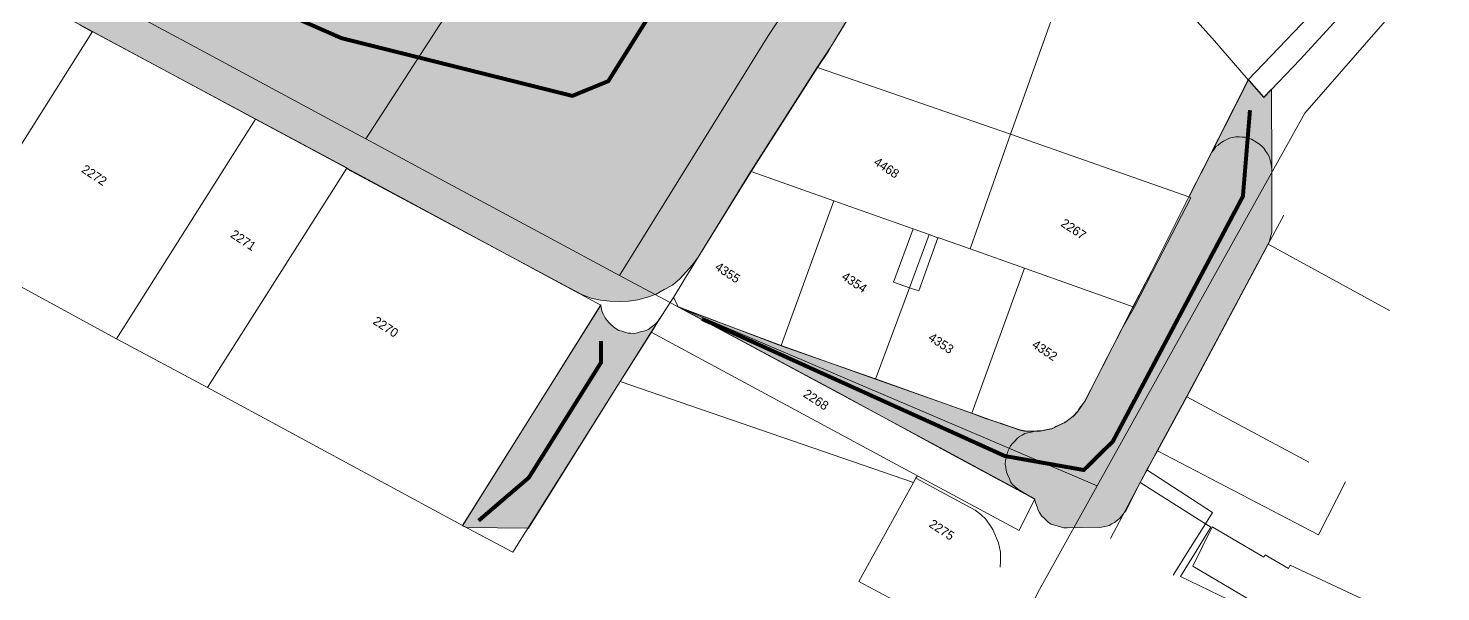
# Model space of a CAD drawing. Header units: metres. Extents: x -334141 to -333355, y -28168 to -27441.
# Drawn here: x -333651.6 to -333455.7, y -28005.6 to -27927.4 of the extents above; entities that cross this region are included whole.
import ezdxf

# ---------------------------------------------------------------- set-up
doc = ezdxf.new("R2010")
doc.units = ezdxf.units.M
for name, color, linetype, lineweight, true_color in [('EB-12-STREET-OVER-26M', 7, 'CONTINUOUS', 18, 0x2b3529), ('EB-12-STREET-UNDER-9M', 7, 'CONTINUOUS', 18, 0xb7c0b2), ('EB-12-STREET-VOID', 7, 'CONTINUOUS', 18, 0xe5e8e1), ('EB-BASE-ENCROACHED', 7, 'CONTINUOUS', 18, 0x725d47), ('EB-BASE-PARCEL-NUMBERS', 7, 'CONTINUOUS', 9, 0x8a8d90), ('EB-BASE-PARCELS', 7, 'CONTINUOUS', 18, 0x8a8d90), ('EB-BASE-SECTIONS', 7, 'CONTINUOUS', 9, 0xded8cf), ('EB-BASE-SHEETS', 7, 'CONTINUOUS', 9, 0xded8cf), ('EB-BASE-STRUCTURES', 7, 'CONTINUOUS', 18, 0x4e504d)]:
    doc.layers.add(name, color=color, linetype=linetype, lineweight=lineweight, true_color=true_color)
doc.styles.add('OD-INTER', font='Inter.ttf')

msp = doc.modelspace()

# ---------------------------------------------------------------- hatches: boundary and pattern name
at = {"layer": 'EB-12-STREET-VOID', "transparency": 33554630}
for points in [[(-334024.37, -27732.06), (-334025.15, -27733.14), (-334026.02, -27734.11), (-334026.97, -27734.96), (-334028.02, -27735.7), (-334029.16, -27736.44), (-334030.38, -27736.95), (-334031.6, -27737.35), (-334032.91, -27737.75), (-334034.21, -27737.93), (-334035.5, -27737.88), (-334036.8, -27737.84), (-334038.08, -27737.57), (-334039.37, -27737.19), (-334040.74, -27736.81), (-334041.02, -27736.69), (-334041.29, -27736.68), (-334043.68, -27736.26), (-334044.24, -27736.24), (-334045.53, -27735.97), (-334046.81, -27735.71), (-334048, -27735.22), (-334049.18, -27734.62), (-334050.27, -27733.92), (-334051.35, -27733.21), (-334052.25, -27732.29), (-334053.14, -27731.26), (-334053.93, -27730.24), (-334054.54, -27729.1), (-334055.05, -27727.87), (-334055.47, -27726.63), (-334055.7, -27725.29), (-334055.84, -27724.06), (-334055.91, -27723.17), (-334055.97, -27722.5), (-334056.43, -27719.71), (-334056.5, -27719.04), (-334057.24, -27716.35), (-334057.4, -27715.68), (-334058.34, -27713.43), (-334058.67, -27712.31), (-334058.91, -27711.19), (-334059.05, -27710.07), (-334059.1, -27708.85), (-334059.07, -27702.75), (-334059.03, -27701.53), (-334058.89, -27700.2), (-334058.57, -27698.88), (-334058.06, -27697.68), (-334057.55, -27696.47), (-334056.87, -27695.39), (-334056, -27694.42), (-334055.13, -27693.45), (-334054.18, -27692.6), (-334053.13, -27691.86), (-334052, -27691.12), (-334050.77, -27690.61), (-334049.56, -27690.21), (-334048.25, -27689.92), (-334046.95, -27689.85), (-334044.07, -27689.62), (-334043.33, -27689.54), (-334040.16, -27688.98), (-334039.23, -27688.79), (-334038.3, -27688.72), (-334037.38, -27688.75), (-334034.59, -27688.4), (-334034.03, -27688.42), (-334030.49, -27687.77), (-334029.74, -27687.57), (-334026.66, -27686.68), (-334025.44, -27686.28), (-334024.05, -27686.11), (-334022.75, -27686.16), (-334021.46, -27686.2), (-334020.17, -27686.36), (-334018.88, -27686.74), (-334017.7, -27687.22), (-334016.51, -27687.82), (-334015.34, -27688.53), (-334014.35, -27689.34), (-334013.36, -27690.26), (-334012.56, -27691.29), (-334011.86, -27692.42), (-334011.16, -27693.56), (-334010.9, -27694.12), (-334010.82, -27694.24), (-334010.72, -27694.24), (-334008.44, -27694.99), (-334008.16, -27695.11), (-334007.88, -27695.12), (-334006.69, -27695.27), (-334005.59, -27695.53), (-334004.49, -27695.9), (-334003.39, -27696.39), (-334002.4, -27696.98), (-334001.94, -27697.22), (-334001.67, -27697.45), (-334001.31, -27697.57), (-333997.74, -27698.7), (-333997.65, -27698.81), (-333988.77, -27701.79), (-333977.34, -27705.74), (-333977.25, -27705.75), (-333968.19, -27708.84), (-333949.35, -27715.28), (-333938.73, -27718.88), (-333938.64, -27718.88), (-333922.64, -27724.44), (-333908.73, -27729.04), (-333908.55, -27729.16), (-333902.24, -27731.38), (-333902.15, -27731.49), (-333889.52, -27735.71), (-333876.99, -27740.04), (-333876.71, -27740.05), (-333876.34, -27740.06), (-333866.65, -27738.18), (-333865.44, -27738), (-333864.14, -27737.94), (-333862.85, -27737.98), (-333861.65, -27738.14), (-333860.37, -27738.52), (-333859.18, -27738.89), (-333858.08, -27739.37), (-333857, -27740.08), (-333856, -27740.78), (-333855.02, -27741.7), (-333854.22, -27742.62), (-333853.42, -27743.65), (-333852.71, -27744.67), (-333852.28, -27745.57), (-333852.11, -27746.02), (-333851.41, -27747.05), (-333851.24, -27747.39), (-333850.97, -27747.62), (-333849.9, -27748.77), (-333849.63, -27749), (-333849.35, -27749.12), (-333848.44, -27749.59), (-333848.17, -27749.71), (-333847.9, -27749.84), (-333820.91, -27759), (-333804.81, -27764.46), (-333786.24, -27770.77), (-333770.13, -27776.11), (-333769.4, -27776.25), (-333768.48, -27776.4), (-333768.48, -27776.4), (-333767.83, -27776.42), (-333766.99, -27776.34), (-333766.72, -27776.35), (-333765.51, -27776.28), (-333764.22, -27776.32), (-333763.02, -27776.48), (-333761.83, -27776.85), (-333760.64, -27777.23), (-333759.45, -27777.71), (-333758.46, -27778.41), (-333757.37, -27779.12), (-333756.47, -27779.93), (-333755.58, -27780.85), (-333754.88, -27781.87), (-333754.88, -27781.87), (-333754.51, -27781.99), (-333739.33, -27787.3), (-333739.24, -27787.31), (-333734.12, -27789.15), (-333724.61, -27792.49), (-333719.48, -27794.22), (-333719.39, -27794.22), (-333713.26, -27796.33), (-333701.01, -27800.65), (-333691.31, -27803.98), (-333691.22, -27803.99), (-333687.38, -27805.34), (-333683.54, -27806.7), (-333679.6, -27807.95), (-333677.59, -27808.69), (-333677.32, -27808.7), (-333673.48, -27810.16), (-333673.39, -27810.17), (-333669.64, -27811.41), (-333669.64, -27811.41), (-333662.96, -27813.76), (-333655.64, -27816.23), (-333651.25, -27817.72), (-333650.97, -27817.73), (-333650.88, -27817.73), (-333649.78, -27817.99), (-333648.58, -27818.26), (-333647.39, -27818.63), (-333646.21, -27819.23), (-333645.48, -27819.59), (-333645.3, -27819.71), (-333645.03, -27819.83), (-333642.74, -27820.57), (-333639.54, -27821.69), (-333639.45, -27821.69), (-333633.32, -27823.9), (-333632.5, -27824.15), (-333631.13, -27824.76), (-333629.95, -27825.35), (-333626.95, -27827.01), (-333623.41, -27828.92), (-333619.87, -27830.82), (-333619.77, -27830.82), (-333616.32, -27832.72), (-333609.15, -27836.63), (-333592.43, -27845.77), (-333592.34, -27845.78), (-333570.36, -27857.76), (-333546.3, -27871.04), (-333539.57, -27874.61), (-333539.48, -27874.62), (-333533.03, -27878.17), (-333526.76, -27881.61), (-333523.31, -27883.51), (-333522.22, -27884.11), (-333521.23, -27884.92), (-333520.25, -27885.84), (-333519.35, -27886.76), (-333518.65, -27887.78), (-333517.95, -27888.92), (-333517.44, -27890.16), (-333517.02, -27891.39), (-333516.69, -27892.63), (-333516.55, -27893.96), (-333516.51, -27895.3), (-333516.64, -27896.51), (-333516.87, -27897.84), (-333517.19, -27899.05), (-333517.7, -27900.25), (-333518.3, -27901.45), (-333518.98, -27902.54), (-333519.76, -27903.51), (-333520.72, -27904.47), (-333521.67, -27905.33), (-333522.81, -27906.06), (-333523.94, -27906.69), (-333524.04, -27906.69), (-333524.79, -27907.1), (-333525.08, -27907.32), (-333525.65, -27907.74), (-333526.13, -27908.17), (-333526.41, -27908.38), (-333526.89, -27908.81), (-333527.08, -27909.02), (-333527.27, -27909.24), (-333529.43, -27912.71), (-333530.9, -27914.88), (-333537.97, -27926.29), (-333537.97, -27926.29), (-333540.03, -27929.66), (-333540.42, -27930.31), (-333540.81, -27930.85), (-333542.09, -27932.8), (-333542.18, -27932.91), (-333551.3, -27947.24), (-333551.39, -27947.35), (-333558.66, -27959.19), (-333559.44, -27960.28), (-333560.31, -27961.25), (-333561.18, -27962.21), (-333562.22, -27963.07), (-333563.36, -27963.69), (-333564.49, -27964.32), (-333565.71, -27964.72), (-333567.02, -27965.12), (-333568.32, -27965.29), (-333569.62, -27965.36), (-333570.91, -27965.31), (-333572.2, -27965.16), (-333573.49, -27964.89), (-333574.68, -27964.4), (-333575.86, -27963.81), (-333607.39, -27946.93), (-333607.39, -27946.82), (-333620.02, -27940.05), (-333642.64, -27927.92), (-333642.73, -27927.92), (-333644.46, -27926.97), (-333645.54, -27926.27), (-333646.63, -27925.45), (-333647.62, -27924.64), (-333648.42, -27923.72), (-333649.21, -27922.59), (-333649.82, -27921.57), (-333650.43, -27920.32), (-333650.85, -27919.09), (-333651.08, -27917.86), (-333651.31, -27916.63), (-333651.36, -27915.29), (-333651.22, -27913.97), (-333650.99, -27912.75), (-333650.67, -27911.54), (-333650.26, -27910.34), (-333649.66, -27909.14), (-333648.98, -27908.05), (-333648.2, -27906.97), (-333647.33, -27906.11), (-333646.28, -27905.26), (-333645.24, -27904.52), (-333644.11, -27903.89), (-333642.98, -27903.38), (-333641.76, -27902.98), (-333640.45, -27902.69), (-333639.15, -27902.52), (-333637.85, -27902.45), (-333636.66, -27902.6), (-333635.37, -27902.87), (-333634.09, -27903.25), (-333629.05, -27904.98), (-333589.35, -27918.48), (-333589.07, -27918.49), (-333588.88, -27918.28), (-333569.87, -27888.53), (-333569.68, -27888.31), (-333569.95, -27888.19), (-333599.04, -27878.18), (-333599.13, -27878.06), (-333609.28, -27874.6), (-333639.47, -27864.21), (-333639.74, -27864.08), (-333639.93, -27864.3), (-333647.08, -27875.37), (-333647.86, -27876.45), (-333648.64, -27877.43), (-333649.59, -27878.28), (-333650.26, -27878.81), (-333650.47, -27879.58), (-333650.88, -27880.79), (-333651.39, -27881.99), (-333652.08, -27883.08), (-333653.45, -27885.25), (-333654.22, -27886.22), (-333655.09, -27887.19), (-333655.95, -27888.05), (-333657, -27888.9), (-333658.04, -27889.53), (-333659.26, -27890.04), (-333660.39, -27890.55), (-333661.61, -27890.84), (-333662.91, -27891.02), (-333664.21, -27891.2), (-333665.41, -27891.15), (-333666.7, -27890.89), (-333667.99, -27890.62), (-333669.18, -27890.24), (-333670.36, -27889.65), (-333671.45, -27889.05), (-333672.44, -27888.35), (-333673.43, -27887.43), (-333674.32, -27886.51), (-333675.03, -27885.49), (-333675.73, -27884.46), (-333676.34, -27883.33), (-333676.76, -27882.09), (-333677.09, -27880.86), (-333677.32, -27879.63), (-333677.37, -27878.3), (-333677.36, -27878.08), (-333677.31, -27876.75), (-333677.17, -27875.42), (-333676.85, -27874.1), (-333676.34, -27872.9), (-333675.84, -27871.69), (-333675.15, -27870.5), (-333674.66, -27869.85), (-333674.56, -27869.74), (-333673.79, -27868.66), (-333673.01, -27867.68), (-333672.05, -27866.72), (-333672.05, -27866.72), (-333671.66, -27866.29), (-333670.71, -27865.55), (-333670.61, -27865.22), (-333670.29, -27864.01), (-333670.18, -27863.68), (-333670.37, -27863.56), (-333673.17, -27861.8), (-333673.44, -27861.56), (-333673.64, -27861.89), (-333675.6, -27865.04), (-333677.47, -27868.19), (-333678.25, -27869.28), (-333679.03, -27870.25), (-333679.98, -27871.1), (-333680.94, -27871.96), (-333682.07, -27872.58), (-333683.2, -27873.21), (-333684.43, -27873.72), (-333685.64, -27874.01), (-333686.85, -27874.3), (-333688.15, -27874.37), (-333688.43, -27874.36), (-333688.62, -27874.46), (-333688.81, -27874.56), (-333689.11, -27875.33), (-333689.52, -27876.54), (-333689.72, -27876.86), (-333690.02, -27877.52), (-333690.02, -27877.52), (-333691.12, -27879.81), (-333691.12, -27879.92), (-333691.22, -27880.03), (-333691.14, -27880.25), (-333690.88, -27880.93), (-333690.46, -27882.17), (-333690.23, -27883.4), (-333690.09, -27884.62), (-333690.04, -27885.84), (-333690.18, -27887.17), (-333690.41, -27888.38), (-333690.82, -27889.59), (-333691.32, -27890.79), (-333691.82, -27891.89), (-333692.6, -27892.97), (-333693.38, -27893.94), (-333694.25, -27894.91), (-333695.2, -27895.65), (-333696.24, -27896.39), (-333697.38, -27897.02), (-333698.6, -27897.53), (-333698.97, -27897.63), (-333699.16, -27897.84), (-333700.99, -27899.78), (-333701.95, -27900.63), (-333702.9, -27901.38), (-333704.04, -27902.11), (-333705.16, -27902.63), (-333706.38, -27903.03), (-333707.6, -27903.43), (-333708.81, -27903.61), (-333710.11, -27903.67), (-333711.4, -27903.63), (-333712.69, -27903.47), (-333713.89, -27903.21), (-333715.08, -27902.83), (-333716.26, -27902.24), (-333717.35, -27901.64), (-333726.76, -27895.54), (-333727.04, -27895.42), (-333727.49, -27895.18), (-333727.77, -27895.06), (-333728.95, -27894.46), (-333730.03, -27893.76), (-333731.12, -27892.94), (-333732.01, -27892.02), (-333732.81, -27891), (-333733.6, -27889.97), (-333734.21, -27888.73), (-333734.72, -27887.6), (-333735.05, -27886.25), (-333735.28, -27885.02), (-333735.42, -27883.69), (-333735.41, -27883.47), (-333735.41, -27883.47), (-333735.83, -27882.34), (-333736.16, -27881.11), (-333736.39, -27879.88), (-333736.47, -27879.43), (-333736.65, -27879.31), (-333736.65, -27879.31), (-333737.83, -27878.61), (-333737.83, -27878.61), (-333738.56, -27878.25), (-333738.56, -27878.25), (-333739.65, -27877.65), (-333740.74, -27876.95), (-333741.72, -27876.14), (-333742.62, -27875.22), (-333743.33, -27874.31), (-333744.03, -27873.28), (-333744.64, -27872.15), (-333745.15, -27871.02), (-333745.48, -27869.79), (-333745.72, -27868.56), (-333745.86, -27867.33), (-333745.9, -27866), (-333745.77, -27864.78), (-333745.54, -27863.57), (-333745.43, -27863.13), (-333745.32, -27862.69), (-333745.32, -27862.69), (-333745.74, -27861.45), (-333745.98, -27860.22), (-333746.12, -27859), (-333746.07, -27857.67), (-333745.94, -27856.45), (-333745.71, -27855.24), (-333745.39, -27854.03), (-333743.64, -27848.98), (-333743.54, -27848.77), (-333743.71, -27848.32), (-333744.04, -27847.19), (-333744.27, -27845.96), (-333744.41, -27844.74), (-333744.46, -27843.52), (-333744.33, -27842.3), (-333744.1, -27841.09), (-333743.78, -27839.88), (-333743.26, -27838.45), (-333740.27, -27829.68), (-333740.17, -27829.35), (-333740.44, -27829.23), (-333754.61, -27824.29), (-333754.89, -27824.28), (-333755.17, -27824.16), (-333755.44, -27824.15), (-333756, -27824.13), (-333756.74, -27824.21), (-333757.3, -27824.19), (-333758.23, -27824.38), (-333759.06, -27824.46), (-333759.81, -27824.66), (-333760.66, -27824.96), (-333761.13, -27825.17), (-333761.32, -27825.27), (-333761.6, -27825.37), (-333762.26, -27825.79), (-333762.45, -27825.9), (-333762.64, -27826), (-333762.83, -27826.22), (-333763.78, -27826.96), (-333764.91, -27827.59), (-333766.04, -27828.1), (-333767.26, -27828.5), (-333768.48, -27828.9), (-333769.78, -27829.08), (-333770.99, -27829.15), (-333772.28, -27829.1), (-333773.57, -27828.83), (-333774.76, -27828.57), (-333775.95, -27828.19), (-333777.14, -27827.6), (-333778.23, -27827), (-333779.22, -27826.19), (-333779.58, -27825.96), (-333779.85, -27825.73), (-333780.12, -27825.61), (-333807.57, -27816.31), (-333807.65, -27816.2), (-333812.78, -27814.57), (-333812.87, -27814.57), (-333845.26, -27803.66), (-333845.26, -27803.66), (-333873.8, -27793.77), (-333874.16, -27793.64), (-333874.72, -27793.74), (-333874.81, -27793.73), (-333876.11, -27793.69), (-333877.4, -27793.53), (-333878.69, -27793.26), (-333879.87, -27792.78), (-333881.06, -27792.29), (-333882.15, -27791.59), (-333883.23, -27790.88), (-333883.5, -27790.65), (-333883.77, -27790.53), (-333911.31, -27781.23), (-333912.41, -27780.75), (-333913.59, -27780.15), (-333914.59, -27779.56), (-333915.58, -27778.75), (-333916.47, -27777.94), (-333917.27, -27777.03), (-333917.98, -27776), (-333918.59, -27774.98), (-333919.11, -27773.85), (-333919.53, -27772.73), (-333919.86, -27771.49), (-333920.09, -27770.27), (-333920.14, -27769.04), (-333920.1, -27767.82), (-333920.09, -27767.6), (-333920.36, -27767.48), (-333940.85, -27760.54), (-333962.08, -27753.35), (-333975.53, -27748.77), (-333975.62, -27748.77), (-334003.7, -27739.23), (-334003.7, -27739.23), (-334024.1, -27732.18), (-334024.37, -27732.06), (-334024.37, -27732.06)], [(-333482.34, -27934.58), (-333482.25, -27934.69), (-333480.2, -27936.98), (-333479.15, -27935.91), (-333479.08, -27947.02), (-333479.15, -27946.57), (-333479.23, -27946.12), (-333479.31, -27945.67), (-333479.48, -27945.22), (-333479.65, -27944.89), (-333479.92, -27944.54), (-333480.18, -27944.09), (-333480.45, -27943.86), (-333480.81, -27943.51), (-333481.17, -27943.28), (-333481.53, -27943.04), (-333481.89, -27942.81), (-333482.35, -27942.68), (-333482.81, -27942.55), (-333483.27, -27942.54), (-333483.64, -27942.52), (-333484.1, -27942.51), (-333484.57, -27942.6), (-333484.94, -27942.7), (-333485.41, -27942.91), (-333485.79, -27943.12), (-333486.17, -27943.32), (-333486.55, -27943.64), (-333486.84, -27943.86), (-333487.13, -27944.29), (-333487.42, -27944.61), (-333487.61, -27944.94), (-333488.91, -27947.56), (-333482.34, -27934.58)], [(-333514.07, -27991.52), (-333514.43, -27991.28), (-333514.7, -27991.05), (-333515.06, -27990.71), (-333515.32, -27990.36), (-333515.49, -27989.91), (-333515.67, -27989.57), (-333515.84, -27989.12), (-333515.92, -27988.79), (-333515.99, -27988.34), (-333516.07, -27987.89), (-333516.05, -27987.45), (-333515.95, -27987.01), (-333515.84, -27986.57), (-333515.73, -27986.13), (-333515.53, -27985.8), (-333515.33, -27985.37), (-333515.04, -27985.04), (-333514.75, -27984.72), (-333514.47, -27984.4), (-333514.08, -27984.08), (-333513.71, -27983.87), (-333513.33, -27983.66), (-333512.95, -27983.56), (-333512.49, -27983.47), (-333512.11, -27983.37), (-333511.65, -27983.28), (-333511.28, -27983.29), (-333511.19, -27983.29), (-333511.09, -27983.3), (-333509.79, -27983.01), (-333509.69, -27983.01), (-333509.6, -27983.02), (-333509.22, -27982.81), (-333509.04, -27982.7), (-333507.91, -27982.19), (-333507.81, -27982.08), (-333507.72, -27982.08), (-333506.77, -27981.34), (-333506.67, -27981.34), (-333506.58, -27981.24), (-333506, -27980.59), (-333505.9, -27980.37), (-333505.61, -27979.94), (-333505.51, -27979.83), (-333505.12, -27979.29), (-333504.93, -27979.07), (-333502.54, -27974.27), (-333502.54, -27974.27), (-333499.95, -27969.26), (-333498.36, -27966.09), (-333495.78, -27961.19), (-333490.6, -27950.83), (-333490.6, -27950.83), (-333490.6, -27950.83), (-333487.61, -27944.94), (-333487.42, -27944.61), (-333487.13, -27944.29), (-333486.84, -27943.86), (-333486.55, -27943.64), (-333486.17, -27943.32), (-333485.79, -27943.12), (-333485.41, -27942.91), (-333484.94, -27942.7), (-333484.57, -27942.6), (-333484.1, -27942.51), (-333483.64, -27942.52), (-333483.27, -27942.54), (-333482.81, -27942.55), (-333482.35, -27942.68), (-333481.89, -27942.81), (-333481.53, -27943.04), (-333481.17, -27943.28), (-333480.81, -27943.51), (-333480.45, -27943.86), (-333480.18, -27944.09), (-333479.92, -27944.54), (-333479.65, -27944.89), (-333479.48, -27945.22), (-333479.31, -27945.67), (-333479.23, -27946.12), (-333479.15, -27946.57), (-333479.08, -27947.02), (-333479.09, -27955.34), (-333479.11, -27955.78), (-333479.22, -27956.22), (-333479.32, -27956.55), (-333479.43, -27956.99), (-333479.63, -27957.43), (-333490.93, -27978.57), (-333490.93, -27978.57), (-333494.99, -27986.08), (-333496.38, -27988.7), (-333497.37, -27990.44), (-333499.36, -27994.37), (-333499.64, -27994.69), (-333499.84, -27995.02), (-333500.23, -27995.45), (-333500.51, -27995.66), (-333500.89, -27995.98), (-333501.27, -27996.19), (-333501.65, -27996.4), (-333502.02, -27996.49), (-333502.49, -27996.59), (-333502.96, -27996.68), (-333503.33, -27996.67), (-333507.49, -27996.74), (-333507.96, -27996.73), (-333508.41, -27996.6), (-333508.87, -27996.47), (-333509.24, -27996.35), (-333509.7, -27996.22), (-333510.06, -27995.99), (-333510.42, -27995.64), (-333510.69, -27995.41), (-333511.05, -27995.07), (-333511.31, -27994.61), (-333511.48, -27994.27), (-333511.65, -27993.82), (-333511.82, -27993.37), (-333511.9, -27993.04), (-333511.99, -27992.92), (-333511.98, -27992.7), (-333512.07, -27992.7), (-333513.71, -27991.75), (-333514.07, -27991.52)], [(-333565.14, -27969.62), (-333569.46, -27976.46), (-333582.21, -27996.77), (-333590.81, -27996.69), (-333591.36, -27996.45), (-333572.14, -27965.82), (-333572.14, -27965.93), (-333572.06, -27966.38), (-333571.99, -27966.83), (-333571.81, -27967.17), (-333571.55, -27967.62), (-333571.29, -27967.96), (-333571.02, -27968.31), (-333570.75, -27968.54), (-333570.39, -27968.88), (-333570.03, -27969.12), (-333569.67, -27969.35), (-333569.21, -27969.48), (-333568.84, -27969.6), (-333568.38, -27969.73), (-333568.02, -27969.74), (-333567.55, -27969.76), (-333567.09, -27969.67), (-333566.71, -27969.57), (-333566.25, -27969.47), (-333565.87, -27969.38), (-333565.5, -27969.17), (-333565.11, -27968.85), (-333564.74, -27968.64), (-333564.45, -27968.32), (-333564.16, -27967.99), (-333563.96, -27967.67), (-333565.14, -27969.62)], [(-333523.97, -27986.28), (-333539.24, -27977.97), (-333554.77, -27969.66), (-333561.41, -27966.09), (-333547.15, -27971.48), (-333534.08, -27976.05), (-333520.73, -27980.85), (-333518.81, -27981.58), (-333516.43, -27982.33), (-333514.05, -27983.19), (-333513.41, -27983.33), (-333512.11, -27983.37), (-333511.65, -27983.28), (-333512.11, -27983.37), (-333512.49, -27983.47), (-333512.95, -27983.56), (-333513.33, -27983.66), (-333513.71, -27983.87), (-333514.08, -27984.08), (-333514.47, -27984.4), (-333514.75, -27984.72), (-333515.04, -27985.04), (-333515.33, -27985.37), (-333515.53, -27985.8), (-333515.73, -27986.13), (-333515.84, -27986.57), (-333515.95, -27987.01), (-333516.05, -27987.45), (-333516.07, -27987.89), (-333515.99, -27988.34), (-333515.92, -27988.79), (-333515.84, -27989.12), (-333515.67, -27989.57), (-333515.49, -27989.91), (-333515.32, -27990.36), (-333515.06, -27990.71), (-333514.7, -27991.05), (-333514.43, -27991.28), (-333514.07, -27991.52), (-333513.71, -27991.75), (-333512.07, -27992.7), (-333512.07, -27992.7), (-333523.97, -27986.28)]]:
    msp.add_hatch(color=256, dxfattribs=at).paths.add_polyline_path(points)

# ---------------------------------------------------------------- linework, layer by layer
at = {"layer": 'EB-12-STREET-OVER-26M', "const_width": 0.55}
msp.add_lwpolyline([(-333669.1, -27895.8), (-333667.18, -27880.77), (-333551.1, -27899.74), (-333554.16, -27907.73), (-333571.13, -27934.78), (-333576.11, -27936.82), (-333608.14, -27928.81), (-333665.12, -27903.82), (-333669.17, -27897.79)], dxfattribs=at)
at = {"layer": 'EB-12-STREET-UNDER-9M', "const_width": 0.55}
for points in [[(-333558.13, -27967.76), (-333516.12, -27986.78), (-333505.17, -27988.72), (-333501.15, -27984.76), (-333483.1, -27950.76), (-333482.12, -27938.8)], [(-333589.12, -27995.75), (-333582.15, -27989.78), (-333572.14, -27973.82), (-333572.13, -27970.82)]]:
    msp.add_lwpolyline(points, dxfattribs=at)
at = {"layer": 'EB-12-STREET-VOID'}
msp.add_lwpolyline([(-333537.97, -27926.29), (-333540.03, -27929.66), (-333540.42, -27930.31), (-333540.81, -27930.85), (-333542.09, -27932.8), (-333542.18, -27932.91), (-333551.3, -27947.24), (-333551.39, -27947.35), (-333558.66, -27959.19), (-333559.44, -27960.28), (-333560.31, -27961.25), (-333561.18, -27962.21), (-333562.22, -27963.07), (-333563.36, -27963.69), (-333564.49, -27964.32), (-333565.71, -27964.72), (-333567.02, -27965.12), (-333568.32, -27965.29), (-333569.62, -27965.36), (-333570.91, -27965.31), (-333572.2, -27965.16), (-333573.49, -27964.89), (-333574.68, -27964.4), (-333575.86, -27963.81), (-333607.39, -27946.93), (-333607.39, -27946.82), (-333620.02, -27940.05), (-333642.64, -27927.92), (-333642.73, -27927.92), (-333644.46, -27926.97)], dxfattribs=at)
for points in [[(-333482.34, -27934.58), (-333482.25, -27934.69), (-333480.2, -27936.98), (-333479.15, -27935.91), (-333479.08, -27947.02), (-333479.15, -27946.57), (-333479.23, -27946.12), (-333479.31, -27945.67), (-333479.48, -27945.22), (-333479.65, -27944.89), (-333479.92, -27944.54), (-333480.18, -27944.09), (-333480.45, -27943.86), (-333480.81, -27943.51), (-333481.17, -27943.28), (-333481.53, -27943.04), (-333481.89, -27942.81), (-333482.35, -27942.68), (-333482.81, -27942.55), (-333483.27, -27942.54), (-333483.64, -27942.52), (-333484.1, -27942.51), (-333484.57, -27942.6), (-333484.94, -27942.7), (-333485.41, -27942.91), (-333485.79, -27943.12), (-333486.17, -27943.32), (-333486.55, -27943.64), (-333486.84, -27943.86), (-333487.13, -27944.29), (-333487.42, -27944.61), (-333487.61, -27944.94), (-333488.91, -27947.56), (-333482.34, -27934.58)], [(-333514.07, -27991.52), (-333514.43, -27991.28), (-333514.7, -27991.05), (-333515.06, -27990.71), (-333515.32, -27990.36), (-333515.49, -27989.91), (-333515.67, -27989.57), (-333515.84, -27989.12), (-333515.92, -27988.79), (-333515.99, -27988.34), (-333516.07, -27987.89), (-333516.05, -27987.45), (-333515.95, -27987.01), (-333515.84, -27986.57), (-333515.73, -27986.13), (-333515.53, -27985.8), (-333515.33, -27985.37), (-333515.04, -27985.04), (-333514.75, -27984.72), (-333514.47, -27984.4), (-333514.08, -27984.08), (-333513.71, -27983.87), (-333513.33, -27983.66), (-333512.95, -27983.56), (-333512.49, -27983.47), (-333512.11, -27983.37), (-333511.65, -27983.28), (-333511.28, -27983.29), (-333511.19, -27983.29), (-333511.09, -27983.3), (-333509.79, -27983.01), (-333509.69, -27983.01), (-333509.6, -27983.02), (-333509.22, -27982.81), (-333509.04, -27982.7), (-333507.91, -27982.19), (-333507.81, -27982.08), (-333507.72, -27982.08), (-333506.77, -27981.34), (-333506.67, -27981.34), (-333506.58, -27981.24), (-333506, -27980.59), (-333505.9, -27980.37), (-333505.61, -27979.94), (-333505.51, -27979.83), (-333505.12, -27979.29), (-333504.93, -27979.07), (-333502.54, -27974.27), (-333502.54, -27974.27), (-333499.95, -27969.26), (-333498.36, -27966.09), (-333495.78, -27961.19), (-333490.6, -27950.83), (-333490.6, -27950.83), (-333490.6, -27950.83), (-333487.61, -27944.94), (-333487.42, -27944.61), (-333487.13, -27944.29), (-333486.84, -27943.86), (-333486.55, -27943.64), (-333486.17, -27943.32), (-333485.79, -27943.12), (-333485.41, -27942.91), (-333484.94, -27942.7), (-333484.57, -27942.6), (-333484.1, -27942.51), (-333483.64, -27942.52), (-333483.27, -27942.54), (-333482.81, -27942.55), (-333482.35, -27942.68), (-333481.89, -27942.81), (-333481.53, -27943.04), (-333481.17, -27943.28), (-333480.81, -27943.51), (-333480.45, -27943.86), (-333480.18, -27944.09), (-333479.92, -27944.54), (-333479.65, -27944.89), (-333479.48, -27945.22), (-333479.31, -27945.67), (-333479.23, -27946.12), (-333479.15, -27946.57), (-333479.08, -27947.02), (-333479.09, -27955.34), (-333479.11, -27955.78), (-333479.22, -27956.22), (-333479.32, -27956.55), (-333479.43, -27956.99), (-333479.63, -27957.43), (-333490.93, -27978.57), (-333490.93, -27978.57), (-333494.99, -27986.08), (-333496.38, -27988.7), (-333497.37, -27990.44), (-333499.36, -27994.37), (-333499.64, -27994.69), (-333499.84, -27995.02), (-333500.23, -27995.45), (-333500.51, -27995.66), (-333500.89, -27995.98), (-333501.27, -27996.19), (-333501.65, -27996.4), (-333502.02, -27996.49), (-333502.49, -27996.59), (-333502.96, -27996.68), (-333503.33, -27996.67), (-333507.49, -27996.74), (-333507.96, -27996.73), (-333508.41, -27996.6), (-333508.87, -27996.47), (-333509.24, -27996.35), (-333509.7, -27996.22), (-333510.06, -27995.99), (-333510.42, -27995.64), (-333510.69, -27995.41), (-333511.05, -27995.07), (-333511.31, -27994.61), (-333511.48, -27994.27), (-333511.65, -27993.82), (-333511.82, -27993.37), (-333511.9, -27993.04), (-333511.99, -27992.92), (-333511.98, -27992.7), (-333512.07, -27992.7), (-333513.71, -27991.75), (-333514.07, -27991.52)], [(-333565.14, -27969.62), (-333569.46, -27976.46), (-333582.21, -27996.77), (-333590.81, -27996.69), (-333591.36, -27996.45), (-333572.14, -27965.82), (-333572.14, -27965.93), (-333572.06, -27966.38), (-333571.99, -27966.83), (-333571.81, -27967.17), (-333571.55, -27967.62), (-333571.29, -27967.96), (-333571.02, -27968.31), (-333570.75, -27968.54), (-333570.39, -27968.88), (-333570.03, -27969.12), (-333569.67, -27969.35), (-333569.21, -27969.48), (-333568.84, -27969.6), (-333568.38, -27969.73), (-333568.02, -27969.74), (-333567.55, -27969.76), (-333567.09, -27969.67), (-333566.71, -27969.57), (-333566.25, -27969.47), (-333565.87, -27969.38), (-333565.5, -27969.17), (-333565.11, -27968.85), (-333564.74, -27968.64), (-333564.45, -27968.32), (-333564.16, -27967.99), (-333563.96, -27967.67), (-333565.14, -27969.62)], [(-333523.97, -27986.28), (-333539.24, -27977.97), (-333554.77, -27969.66), (-333561.41, -27966.09), (-333547.15, -27971.48), (-333534.08, -27976.05), (-333520.73, -27980.85), (-333518.81, -27981.58), (-333516.43, -27982.33), (-333514.05, -27983.19), (-333513.41, -27983.33), (-333512.11, -27983.37), (-333511.65, -27983.28), (-333512.11, -27983.37), (-333512.49, -27983.47), (-333512.95, -27983.56), (-333513.33, -27983.66), (-333513.71, -27983.87), (-333514.08, -27984.08), (-333514.47, -27984.4), (-333514.75, -27984.72), (-333515.04, -27985.04), (-333515.33, -27985.37), (-333515.53, -27985.8), (-333515.73, -27986.13), (-333515.84, -27986.57), (-333515.95, -27987.01), (-333516.05, -27987.45), (-333516.07, -27987.89), (-333515.99, -27988.34), (-333515.92, -27988.79), (-333515.84, -27989.12), (-333515.67, -27989.57), (-333515.49, -27989.91), (-333515.32, -27990.36), (-333515.06, -27990.71), (-333514.7, -27991.05), (-333514.43, -27991.28), (-333514.07, -27991.52), (-333513.71, -27991.75), (-333512.07, -27992.7), (-333512.07, -27992.7), (-333523.97, -27986.28)]]:
    msp.add_lwpolyline(points, close=True, dxfattribs=at)
at = {"layer": 'EB-BASE-ENCROACHED'}
for points in [[(-333498.18, -27966.16), (-333494.86, -27959.71), (-333490.34, -27950.96), (-333490.58, -27950.83)], [(-333498.18, -27966.16), (-333499.93, -27969.23)], [(-333498.18, -27966.16), (-333498.33, -27966.09)]]:
    msp.add_lwpolyline(points, dxfattribs=at)
at = {"layer": 'EB-BASE-PARCELS'}
for points in [[(-333401.68, -27852.35), (-333406.59, -27857.77), (-333410.65, -27862.17), (-333415.04, -27866.92), (-333421.38, -27873.78), (-333426.07, -27878.81), (-333432.18, -27885.33), (-333439.49, -27893.13), (-333443.94, -27898.05), (-333448.35, -27902.77), (-333453.08, -27907.88), (-333457.87, -27913.07), (-333460.94, -27916.45), (-333469.98, -27926.13), (-333475.15, -27931.77), (-333480.19, -27937.04), (-333482.25, -27934.75), (-333482.38, -27934.6)], [(-333698.96, -27897.64), (-333696.71, -27898.84), (-333642.69, -27927.91)], [(-333531.71, -27901.25), (-333534.51, -27905.67), (-333547.73, -27926.67), (-333548.96, -27928.51), (-333558, -27943.08), (-333569.58, -27961.73)], [(-333542.12, -27932.87), (-333540.6, -27930.62), (-333540.01, -27929.65), (-333537.98, -27926.3), (-333530.89, -27914.97), (-333529.43, -27912.66)], [(-333589.06, -27918.56), (-333604.77, -27942.8)], [(-333515.32, -27942.15), (-333514.03, -27938.53), (-333509.97, -27927.14), (-333507.44, -27919.9)], [(-333470.77, -27922.42), (-333482.38, -27934.6)], [(-333489.85, -27926.03), (-333487.06, -27929.2), (-333482.38, -27934.6)], [(-333642.69, -27927.91), (-333661.85, -27958.27)], [(-333642.69, -27927.91), (-333620.05, -27940.03)], [(-333551.33, -27947.32), (-333542.12, -27932.87)], [(-333515.32, -27942.15), (-333542.12, -27932.87)], [(-333482.38, -27934.6), (-333490.56, -27950.79), (-333490.58, -27950.83)], [(-333639.36, -27970.5), (-333620.05, -27940.03)], [(-333620.05, -27940.03), (-333607.41, -27946.87)], [(-333520.95, -27958.06), (-333515.32, -27942.15)], [(-333515.32, -27942.15), (-333490.58, -27950.83)], [(-333607.41, -27946.87), (-333626.74, -27977.29)], [(-333591.36, -27996.42), (-333572.17, -27965.84), (-333607.41, -27946.87)], [(-333562.08, -27964.8), (-333560.6, -27962.34), (-333551.33, -27947.32)], [(-333551.33, -27947.32), (-333539.84, -27951.38)], [(-333547.13, -27971.46), (-333539.84, -27951.38)], [(-333539.84, -27951.38), (-333528.84, -27955.28)], [(-333490.58, -27950.83), (-333495.8, -27961.16), (-333498.33, -27966.09)], [(-333479.62, -27957.38), (-333477.44, -27953.39)], [(-333528.84, -27955.28), (-333526.63, -27956.06)], [(-333526.63, -27956.06), (-333529.35, -27963.43)], [(-333526.63, -27956.06), (-333525.4, -27956.49)], [(-333525.4, -27956.49), (-333525.29, -27956.53), (-333520.95, -27958.06)], [(-333490.9, -27978.58), (-333479.62, -27957.38)], [(-333479.62, -27957.38), (-333462.78, -27966.61)], [(-333661.85, -27958.27), (-333639.36, -27970.5)], [(-333520.95, -27958.06), (-333513.4, -27960.74)], [(-333513.4, -27960.74), (-333520.72, -27980.83)], [(-333513.4, -27960.74), (-333498.33, -27966.09)], [(-333529.35, -27963.43), (-333534.04, -27976.1)], [(-333565.17, -27969.62), (-333562.55, -27965.48)], [(-333562.08, -27964.8), (-333562.55, -27965.48)], [(-333514.13, -27997.1), (-333511.97, -27992.71), (-333523.96, -27986.25), (-333539.25, -27977.99), (-333554.82, -27969.64), (-333561.39, -27966.11)], [(-333547.13, -27971.46), (-333561.39, -27966.11)], [(-333498.33, -27966.09), (-333499.93, -27969.23)], [(-333499.93, -27969.23), (-333502.54, -27974.31), (-333505.02, -27979.17), (-333505.53, -27979.93), (-333505.95, -27980.49), (-333506.67, -27981.29), (-333507.8, -27982.11), (-333509.13, -27982.79), (-333509.67, -27983.01), (-333511.22, -27983.32), (-333512.15, -27983.34), (-333513.37, -27983.28), (-333514.05, -27983.16), (-333516.43, -27982.36), (-333518.81, -27981.53), (-333520.72, -27980.83)], [(-333639.36, -27970.5), (-333626.74, -27977.29)], [(-333565.17, -27969.62), (-333569.49, -27976.44)], [(-333528.26, -27989.51), (-333565.17, -27969.62)], [(-333534.04, -27976.1), (-333547.13, -27971.46)], [(-333626.74, -27977.29), (-333591.36, -27996.42)], [(-333569.49, -27976.44), (-333584.36, -28000.12)], [(-333528.77, -27990.43), (-333569.49, -27976.44)], [(-333520.72, -27980.83), (-333534.04, -27976.1)], [(-333494.96, -27986.04), (-333490.9, -27978.58)], [(-333490.9, -27978.58), (-333473.97, -27987.62)], [(-333496.41, -27988.7), (-333494.96, -27986.04)], [(-333497.34, -27990.46), (-333496.41, -27988.7)], [(-333488.29, -27996.17), (-333487.3, -27994.59), (-333496.41, -27988.7)], [(-333528.77, -27990.43), (-333536.36, -28004.19), (-333521.81, -28011.93)], [(-333528.77, -27990.43), (-333528.45, -27989.85)], [(-333528.45, -27989.85), (-333528.26, -27989.51)], [(-333528.26, -27989.51), (-333514.13, -27997.1)], [(-333501.46, -27998.22), (-333497.34, -27990.46)], [(-333584.36, -28000.12), (-333591.36, -27996.42)], [(-333492.76, -28003.29), (-333490.37, -27999.49), (-333488.29, -27996.17)]]:
    msp.add_lwpolyline(points, dxfattribs=at)
at = {"layer": 'EB-BASE-SECTIONS'}
for points in [[(-333604.77, -27942.8), (-333608.82, -27940.62), (-333627.19, -27930.69), (-333640.96, -27923.25)], [(-333569.58, -27961.73), (-333579.69, -27956.27), (-333594.49, -27948.33), (-333604.77, -27942.8)], [(-333562.55, -27965.48), (-333561.39, -27966.11)]]:
    msp.add_lwpolyline(points, dxfattribs=at)
at = {"layer": 'EB-BASE-SHEETS'}
for points in [[(-333354.96, -27801.87), (-333355.27, -27805.09), (-333375.87, -27828.71), (-333452.54, -27914), (-333474.53, -27939.24), (-333503.32, -27990.92)], [(-333562.55, -27965.48), (-333569.58, -27961.73)], [(-333503.32, -27990.92), (-333561.39, -27966.11)], [(-333503.32, -27990.92), (-333511.56, -28005.71), (-333540.34, -28063.78)]]:
    msp.add_lwpolyline(points, dxfattribs=at)
at = {"layer": 'EB-BASE-STRUCTURES'}
for points in [[(-333529.35, -27963.43), (-333531.58, -27962.65), (-333528.84, -27955.28)], [(-333525.4, -27956.49), (-333528.07, -27963.87), (-333529.35, -27963.43)], [(-333562.08, -27964.8), (-333561.39, -27966.11)], [(-333468.87, -27990.34), (-333472.6, -27997.72), (-333494.96, -27986.04)], [(-333528.45, -27989.85), (-333520.25, -27994.31), (-333519.43, -27994.91), (-333518.78, -27995.56), (-333517.78, -27996.97), (-333516.99, -27998.81), (-333516.74, -28000.11), (-333516.73, -28001.43), (-333516.75, -28002.19)], [(-333488.29, -27996.17), (-333497.34, -27990.46)], [(-333488.29, -27996.17), (-333487.54, -27996.65), (-333489.58, -27999.97), (-333491.74, -28003.49)], [(-333491.74, -28003.49), (-333481.05, -28008.67), (-333480.45, -28007.75), (-333490.05, -28002.07), (-333487.37, -27996.61), (-333480.2, -28000.81), (-333480.01, -28000.49), (-333476.76, -28002.36), (-333476.54, -28001.92), (-333465.07, -28007.27)]]:
    msp.add_lwpolyline(points, dxfattribs=at)

# ---------------------------------------------------------------- texts
at = {"layer": 'EB-BASE-PARCEL-NUMBERS', "style": 'OD-INTER'}
for s, rotation, p in [('4468', 326.4553, (-333534.41, -27946.28)), ('2272', 326.646, (-333644.31, -27947.31)), ('2271', 326.646, (-333623.64, -27956.34)), ('2267', 326.4553, (-333508.48, -27954.79)), ('4355', 326.4553, (-333556.46, -27960.83)), ('4354', 326.4553, (-333538.88, -27962.17)), ('2270', 326.646, (-333603.89, -27968.36)), ('4353', 326.4553, (-333526.86, -27970.62)), ('4352', 326.4553, (-333512.47, -27971.61)), ('2268', 326.646, (-333544.2, -27978.46)), ('2275', 326.646, (-333526.76, -27996.51))]:
    msp.add_text(s, height=1.25, rotation=rotation, dxfattribs=at).set_placement(p)

doc.saveas('drawing.dxf')
